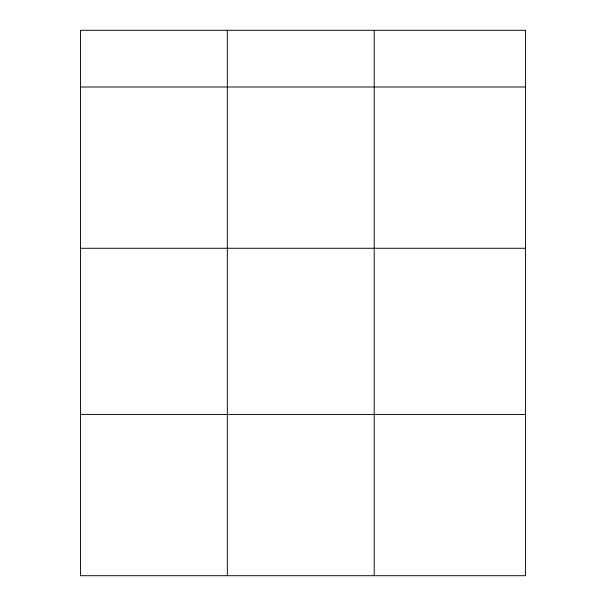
<?xml version="1.0" encoding="UTF-8"?>
<svg xmlns="http://www.w3.org/2000/svg" width="606" height="606" viewBox="0 0 606 606"><rect width="100%" height="100%" fill="white"/><g stroke="black" fill="none" stroke-linecap="round" stroke-linejoin="round"><path stroke-width="0.91" d="M80.447 87.014L525.553 87.014M80.447 248.278L525.553 248.278M80.447 414.436L525.553 414.436M374.22 30.3L374.22 575.7M227.333 30.3L227.333 575.7M525.553 30.3L80.447 30.3L80.447 575.7L525.553 575.7L525.553 30.3"/></g></svg>
